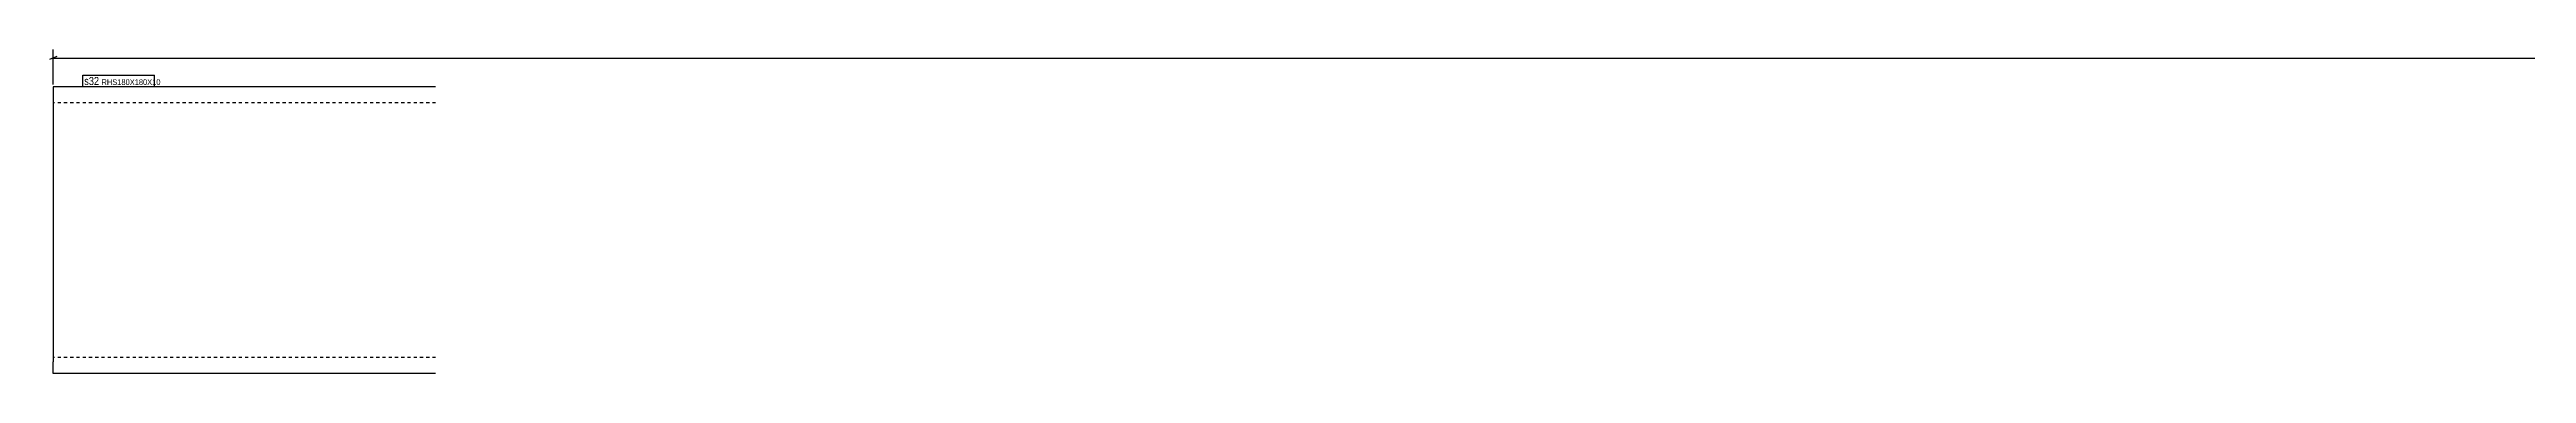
# Model space of a CAD drawing. Header units: millimetres. Extents: x 4 to 3114, y 3 to 254.
# Drawn here: x 4 to 1559, y 47 to 250 of the extents above; entities that cross this region are included whole.
import ezdxf

# ---------------------------------------------------------------- set-up
doc = ezdxf.new("R2010")
doc.units = ezdxf.units.MM
doc.linetypes.add('DXK_LINE_DOT2', pattern=[3.9198, 1.9599, -1.9599])
for name, color, linetype in [('MÅLSÆTNING', 7, 'Continuous'), ('STÅL', 7, 'Continuous'), ('TEKST', 7, 'Continuous')]:
    doc.layers.add(name, color=color, linetype=linetype)
doc.styles.add('Arial Narrow', font='ARIALN.TTF', dxfattribs={"height": 0.2})

msp = doc.modelspace()

# ---------------------------------------------------------------- linework, layer by layer
at = {"layer": 'MÅLSÆTNING', "color": 7, "linetype": 'Continuous'}
for p, q in [((6.8, 228.4), (6.8, 250.3)), ((9, 245.8), (4.5, 244)), ((6.8, 244.9), (3111.5, 244.9))]:
    msp.add_line(p, q, dxfattribs=at)
at = {"layer": 'STÅL', "color": 2, "linetype": 'Continuous'}
for p, q in [((246.8, 226.9), (6.8, 226.9)), ((6.8, 226.9), (6.8, 201.9)), ((6.8, 201.9), (6.8, 71.9)), ((6.8, 71.9), (6.8, 54.3)), ((6.8, 46.9), (6.8, 54.3)), ((246.8, 46.9), (6.8, 46.9))]:
    msp.add_line(p, q, dxfattribs=at)
at = {"layer": 'STÅL', "color": 7, "linetype": 'DXK_LINE_DOT2'}
for p, q in [((246.8, 216.9), (6.8, 216.9)), ((6.8, 71.9), (6.8, 54.3)), ((246.8, 56.9), (6.8, 56.9))]:
    msp.add_line(p, q, dxfattribs=at)

# ---------------------------------------------------------------- next in the draw order: wipeouts: each hides what was drawn before it
at = {"color": 0}
msp.add_wipeout([(35.5, 228), (35.5, 233.2), (26.3, 233.2), (26.3, 228)], dxfattribs=at).dxf.layer = 'TEKST'

# ---------------------------------------------------------------- next in the draw order: wipeouts: each hides what was drawn before it
msp.add_wipeout([(35.5, 228), (35.5, 233.2), (26.3, 233.2), (26.3, 228)], dxfattribs=at).dxf.layer = 'TEKST'

# ---------------------------------------------------------------- next in the draw order: linework, layer by layer
at = {"layer": 'TEKST', "color": 7, "linetype": 'Continuous'}
msp.add_line((25.4, 227.1), (25.4, 234.1), dxfattribs=at)

# ---------------------------------------------------------------- next in the draw order: wipeouts: each hides what was drawn before it
at = {"color": 0}
msp.add_wipeout([(69.5, 228), (69.5, 231.7), (37.1, 231.7), (37.1, 228)], dxfattribs=at).dxf.layer = 'TEKST'

# ---------------------------------------------------------------- next in the draw order: wipeouts: each hides what was drawn before it
msp.add_wipeout([(69.5, 228), (69.5, 231.7), (37.1, 231.7), (37.1, 228)], dxfattribs=at).dxf.layer = 'TEKST'

# ---------------------------------------------------------------- next in the draw order: linework, layer by layer
at = {"layer": 'TEKST', "color": 7, "linetype": 'Continuous'}
for p, q in [((25.4, 234.1), (70.4, 234.1)), ((70.4, 227.1), (70.4, 234.1)), ((25.4, 227.1), (70.4, 227.1))]:
    msp.add_line(p, q, dxfattribs=at)

# ---------------------------------------------------------------- next in the draw order: texts
at = {"layer": 'TEKST', "color": 3, "style": 'Arial Narrow'}
for s, height, p in [('s32', 5.01, (26.3, 228)), ('RHS180X180X10', 3.579, (37.1, 228))]:
    msp.add_text(s, height=height, dxfattribs=at).set_placement(p)

doc.saveas('drawing.dxf')
